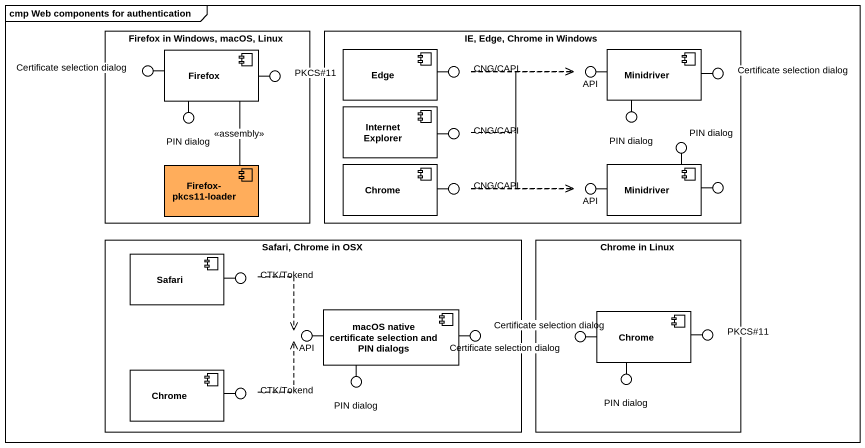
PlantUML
@startuml
mainframe cmp Web components for authentication
rectangle "Firefox in Windows, macOS, Linux" as Firefox_in_Windows_macOS {
  component Firefox #FFFFFF
  component "Firefox-pkcs11-loader" as Firefox_pkcs11_loader #FFAD5B
}
rectangle "IE, Edge, Chrome in Windows" as IE_Edge_Chrome_in_Windows {
  component Edge #FFFFFF
  component Minidriver #FFFFFF
  component "Internet Explorer" as Internet_Explorer #FFFFFF
  component Chrome #FFFFFF
  component "Minidriver" as Minidriver_2 #FFFFFF
}
() "Certificate selection dialog" as Certificate_selection_dialog
() "PIN dialog" as PIN_dialog
() "PKCS#11" as PKCS_11
() "CNG/CAPI" as CNG_CAPI
() API
() "PIN dialog" as PIN_dialog_2
() "Certificate selection dialog" as Certificate_selection_dialog_2
() "CNG/CAPI" as CNG_CAPI_2
() "PIN dialog" as PIN_dialog_3
() "CNG/CAPI" as CNG_CAPI_3
() "API" as API_2
() " " as lollipop1
rectangle "Safari, Chrome in OSX" as Safari_Chrome_in_OSX {
  component Safari #FFFFFF
  component "macOS native certificate selection and PIN dialogs" as macOS_native_certificate #FFFFFF
  component "Chrome" as Chrome_3 #FFFFFF
}
rectangle "Chrome in Linux" as Chrome_in_Linux {
  component "Chrome" as Chrome_2 #FFFFFF
}
() "CTK/Tokend" as CTK_Tokend
() "API" as API_3
() "Certificate selection dialog" as Certificate_selection_dialog_3
() "Certificate selection dialog" as Certificate_selection_dialog_4
() "PKCS#11" as PKCS_11_2
() "PIN dialog" as PIN_dialog_4
() "PIN dialog" as PIN_dialog_5
() "CTK/Tokend" as CTK_Tokend_2
Firefox -left- Certificate_selection_dialog
Firefox -- PIN_dialog
Firefox -right- PKCS_11
Edge -right- CNG_CAPI
Minidriver -left- API
Minidriver -- PIN_dialog_2
Minidriver -right- Certificate_selection_dialog_2
Internet_Explorer -right- CNG_CAPI_2
Minidriver_2 -up- PIN_dialog_3
Chrome -right- CNG_CAPI_3
Minidriver_2 -left- API_2
Minidriver_2 -right- lollipop1
Safari -right- CTK_Tokend
macOS_native_certificate -left- API_3
macOS_native_certificate -right- Certificate_selection_dialog_3
Chrome_2 -left- Certificate_selection_dialog_4
Chrome_2 -right- PKCS_11_2
macOS_native_certificate -- PIN_dialog_4
Chrome_2 -- PIN_dialog_5
Chrome_3 -right- CTK_Tokend_2
Firefox -- Firefox_pkcs11_loader : <<assembly>>
CNG_CAPI .right.> API
CNG_CAPI ..> API_2
CNG_CAPI_2 .right.> API
CNG_CAPI_2 .right.> API_2
CNG_CAPI_3 .up.> API
CNG_CAPI_3 .right.> API_2
CTK_Tokend ..> API_3
CTK_Tokend_2 .up.> API_3
@enduml
